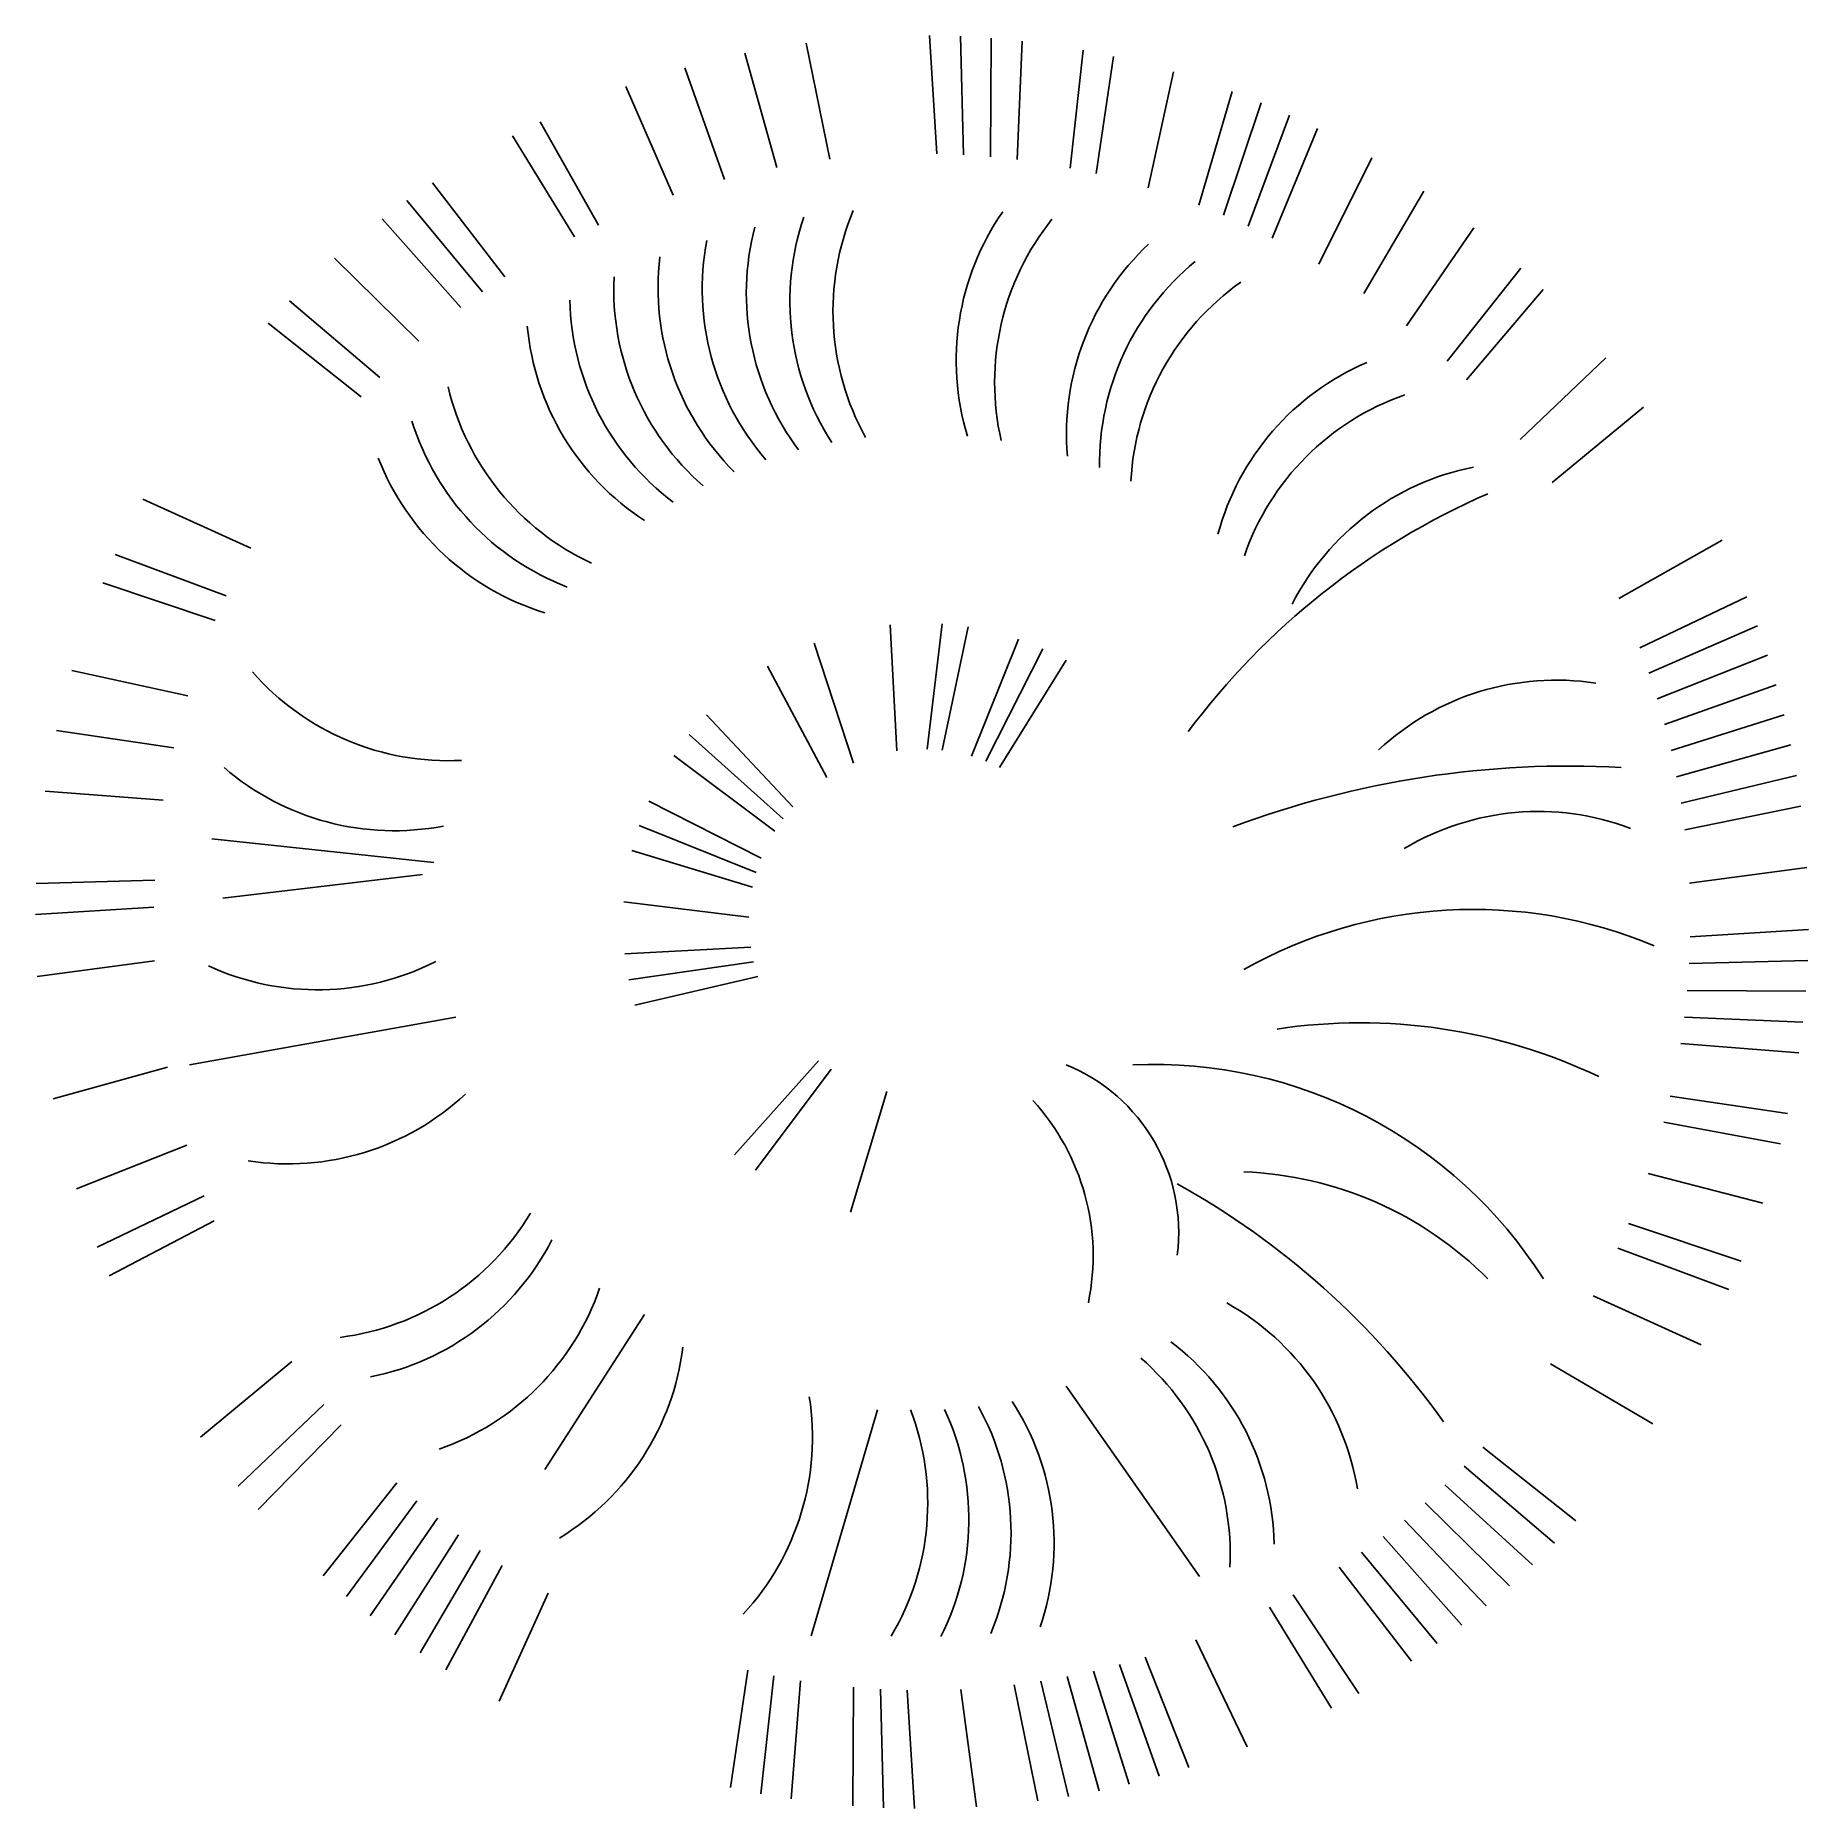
# Model space of a CAD drawing. Extents: x -1.04 to 0.94, y -0.98 to 1.
import ezdxf

# ---------------------------------------------------------------- set-up
doc = ezdxf.new("R2010")
doc.units = 0
doc.header["$LTSCALE"] = 0.5
doc.header["$MEASUREMENT"] = 0
doc.layers.add('alberi', color=74, linetype='CONTINUOUS')

msp = doc.modelspace()

# ---------------------------------------------------------------- linework, layer by layer
at = {"layer": 'alberi'}
for p, q in [((-0.154, 0.8641), (-0.1806, 0.9938)), ((-0.0345, 0.8702), (-0.0428, 1.0023)), ((-0.0046, 0.8691), (-0.0082, 1.0014)), ((0.0253, 0.8669), (0.0263, 0.9993)), ((0.0551, 0.8637), (0.0607, 0.996)), ((-0.2132, 0.8549), (-0.2488, 0.9824)), ((0.1142, 0.8542), (0.129, 0.9858)), ((0.1435, 0.848), (0.1629, 0.9789)), ((-0.2716, 0.8415), (-0.316, 0.9662)), ((0.2013, 0.8323), (0.2298, 0.9616)), ((-0.3289, 0.8241), (-0.3818, 0.9454)), ((0.2579, 0.8127), (0.2953, 0.9397)), ((0.2857, 0.8015), (0.3275, 0.9271)), ((0.313, 0.7892), (0.3592, 0.9133)), ((-0.4122, 0.7906), (-0.4776, 0.9058)), ((0.3399, 0.7761), (0.3904, 0.8984)), ((-0.4392, 0.7775), (-0.5085, 0.8903)), ((0.3922, 0.7469), (0.4511, 0.8655)), ((-0.517, 0.7328), (-0.5978, 0.8377)), ((-0.5419, 0.7161), (-0.6262, 0.8181)), ((0.4424, 0.7142), (0.5094, 0.8284)), ((-0.5662, 0.6985), (-0.654, 0.7976)), ((0.4901, 0.6781), (0.565, 0.7873)), ((-0.6128, 0.6609), (-0.7073, 0.7536)), ((0.5352, 0.6387), (0.6175, 0.7424)), ((0.5568, 0.6179), (0.6426, 0.7186)), ((-0.6566, 0.6202), (-0.7574, 0.706)), ((-0.6775, 0.5987), (-0.7812, 0.6809)), ((0.6167, 0.551), (0.7126, 0.6423)), ((0.6527, 0.5031), (0.7547, 0.5874)), ((-0.8007, 0.4297), (-0.9213, 0.4845)), ((0.7272, 0.3734), (0.8423, 0.4388)), ((-0.828, 0.3764), (-0.9521, 0.4226)), ((-0.8403, 0.3491), (-0.9659, 0.3909)), ((0.7505, 0.3183), (0.8699, 0.3754)), ((-0.0791, 0.2036), (-0.0868, 0.3441)), ((-0.0455, 0.2055), (-0.0287, 0.3453)), ((-0.0287, 0.2043), (0.0003, 0.3421)), ((0.7607, 0.2901), (0.882, 0.3431)), ((-0.1277, 0.1898), (-0.1715, 0.3236)), ((0.0043, 0.1975), (0.0568, 0.3281)), ((0.0202, 0.1919), (0.0839, 0.3175)), ((-0.1573, 0.1738), (-0.2237, 0.298)), ((0.0356, 0.185), (0.11, 0.3046)), ((0.7699, 0.2616), (0.893, 0.3103)), ((-0.8711, 0.2647), (-1.0004, 0.2932)), ((0.7781, 0.2328), (0.9028, 0.2772)), ((-0.1955, 0.1408), (-0.2918, 0.2436)), ((0.7853, 0.2037), (0.9115, 0.2437)), ((-0.8867, 0.2069), (-1.0177, 0.2263)), ((-0.2061, 0.1277), (-0.311, 0.2217)), ((-0.2156, 0.1138), (-0.3283, 0.1983)), ((0.7914, 0.1744), (0.919, 0.21)), ((0.7966, 0.1449), (0.9253, 0.176)), ((-0.8983, 0.1482), (-1.0303, 0.1584)), ((-0.2307, 0.0837), (-0.3563, 0.1473)), ((0.8007, 0.1153), (0.9304, 0.1418)), ((-0.2363, 0.0677), (-0.3669, 0.1202)), ((-0.5963, 0.0788), (-0.8441, 0.1053)), ((-0.2404, 0.0514), (-0.3751, 0.0922)), ((-0.6087, 0.0655), (-0.8317, 0.0389)), ((0.8058, 0.0556), (0.937, 0.073)), ((-0.9078, 0.0589), (-1.0402, 0.0552)), ((-0.9089, 0.0289), (-1.0411, 0.0207)), ((-0.2443, 0.0179), (-0.3841, 0.0348)), ((0.8067, -0.0043), (0.9389, 0.004)), ((-0.2423, -0.0157), (-0.3829, -0.0234)), ((-0.908, -0.0309), (-1.0392, -0.0484)), ((-0.2392, -0.0323), (-0.3786, -0.0522)), ((0.8056, -0.0342), (0.938, -0.0306)), ((-0.2346, -0.0485), (-0.3717, -0.0805)), ((0.8035, -0.0641), (0.9359, -0.0651)), ((-0.5715, -0.094), (-0.8689, -0.1471)), ((0.8003, -0.0939), (0.9326, -0.0995)), ((0.7961, -0.1235), (0.9281, -0.1337)), ((-0.8937, -0.1498), (-1.0212, -0.1853)), ((-0.1665, -0.1427), (-0.2605, -0.2476)), ((-0.1526, -0.1522), (-0.237, -0.2648)), ((-0.0902, -0.177), (-0.131, -0.3117)), ((0.7845, -0.1823), (0.9155, -0.2017)), ((0.7772, -0.2113), (0.9074, -0.2353)), ((-0.8721, -0.237), (-0.9952, -0.2857)), ((0.7596, -0.2686), (0.8878, -0.3015)), ((-0.8527, -0.2936), (-0.9721, -0.3508)), ((-0.8415, -0.3214), (-0.9589, -0.3827)), ((0.738, -0.3244), (0.8636, -0.3663)), ((0.7258, -0.3518), (0.8499, -0.398)), ((0.6985, -0.4051), (0.8191, -0.4598)), ((-0.3609, -0.4261), (-0.4724, -0.5989)), ((-0.7549, -0.4785), (-0.8569, -0.5628)), ((0.6508, -0.4812), (0.7649, -0.5482)), ((0.11, -0.5059), (0.2586, -0.7184)), ((-0.7189, -0.5264), (-0.8148, -0.6176)), ((-0.1007, -0.5324), (-0.175, -0.7849)), ((-0.6997, -0.5493), (-0.7924, -0.6439)), ((0.5753, -0.574), (0.679, -0.6563)), ((0.5544, -0.5955), (0.6552, -0.6814)), ((-0.6375, -0.6141), (-0.7197, -0.7178)), ((0.5328, -0.6163), (0.6306, -0.7056)), ((-0.6152, -0.6341), (-0.6938, -0.7407)), ((0.5106, -0.6363), (0.6051, -0.729)), ((-0.5923, -0.6534), (-0.6672, -0.7626)), ((-0.5688, -0.6719), (-0.6397, -0.7837)), ((0.4876, -0.6555), (0.5788, -0.7514)), ((-0.5446, -0.6896), (-0.6116, -0.8037)), ((0.4397, -0.6915), (0.524, -0.7935)), ((0.4639, -0.6739), (0.5518, -0.7729)), ((-0.5198, -0.7064), (-0.5828, -0.8228)), ((0.4148, -0.7082), (0.4956, -0.8131)), ((-0.4685, -0.7373), (-0.5232, -0.8578)), ((0.3634, -0.7389), (0.4366, -0.8492)), ((0.337, -0.7529), (0.4063, -0.8657)), ((0.2548, -0.7893), (0.312, -0.9087)), ((0.1982, -0.8087), (0.2469, -0.9318)), ((-0.2457, -0.8233), (-0.2651, -0.9543)), ((-0.2164, -0.8296), (-0.2312, -0.9612)), ((0.111, -0.8302), (0.1466, -0.9577)), ((0.1403, -0.8241), (0.1803, -0.9503)), ((0.1694, -0.8169), (0.2137, -0.9416)), ((-0.1869, -0.8349), (-0.1972, -0.9668)), ((-0.1275, -0.8423), (-0.1285, -0.9747)), ((-0.0976, -0.8444), (-0.094, -0.9768)), ((-0.0677, -0.8455), (-0.0595, -0.9776)), ((-0.0078, -0.8446), (0.0096, -0.9758)), ((0.0518, -0.8395), (0.0784, -0.9692)), ((0.0815, -0.8354), (0.1126, -0.9641))]:
    msp.add_line(p, q, dxfattribs=at)
for centre, radius, start, end in [((0.0924, 0.706), 0.291, 161.2494, 212.9442), ((0.1405, 0.6943), 0.291, 157.2494, 208.9442), ((0.2781, 0.6395), 0.291, 145.2494, 196.9442), ((0.321, 0.615), 0.291, 141.2494, 192.9442), ((-0.0055, 0.7192), 0.291, 169.2494, 220.9442), ((0.0437, 0.7143), 0.291, 165.2494, 216.9442), ((-0.0549, 0.7207), 0.291, 173.2494, 224.9442), ((0.4013, 0.5574), 0.291, 133.2494, 184.9442), ((-0.1043, 0.7187), 0.291, 177.2494, 228.9442), ((0.4382, 0.5245), 0.291, 129.2494, 180.9442), ((0.4727, 0.4891), 0.291, 125.2494, 176.9442), ((-0.1535, 0.7132), 0.291, 181.2494, 232.9442), ((-0.2021, 0.7044), 0.291, 185.2494, 236.9442), ((0.5604, 0.3698), 0.291, 113.2494, 164.9442), ((-0.297, 0.6766), 0.291, 193.2494, 244.9442), ((0.5839, 0.3263), 0.291, 109.2494, 160.9442), ((-0.3427, 0.6579), 0.291, 197.2494, 248.9442), ((-0.387, 0.6359), 0.291, 201.2494, 252.9442), ((0.6214, 0.2348), 0.291, 101.2494, 152.9442), ((0.9137, -0.272), 0.8321, 113.5859, 143.3361), ((-0.5801, 0.4834), 0.291, 221.2494, 272.9442), ((0.6569, -0.0086), 0.291, 81.2494, 132.9442), ((-0.6405, 0.4052), 0.291, 229.2494, 280.9442), ((0.672, -0.8882), 1.0747, 86.9325, 110.4865), ((0.6371, -0.1553), 0.291, 69.2494, 120.9442), ((0.5646, -0.4962), 0.5226, 67.2539, 119.3809), ((-0.726, 0.2276), 0.291, 245.2494, 296.9442), ((0.4383, -0.7202), 0.62, 64.5523, 98.6206), ((0.0335, -0.3341), 0.202, 352.724, 67.7465), ((0.2074, -0.6618), 0.5152, 32.3323, 92.5675), ((-0.7591, 0.0332), 0.291, 261.2494, 312.9442), ((-0.1177, -0.3606), 0.2577, 348.3145, 42.3609), ((0.2927, -0.6726), 0.4062, 44.8214, 87.806), ((-0.2075, -1.0732), 0.9077, 35.5258, 60.9052), ((-0.7375, -0.1628), 0.291, 277.2494, 328.9442), ((-0.7236, -0.2102), 0.291, 281.2494, 332.9442), ((-0.6861, -0.3016), 0.291, 289.2494, 340.9442), ((0.1478, -0.6675), 0.291, 9.2494, 60.9442), ((-0.6069, -0.4268), 0.291, 301.2494, 352.9442), ((0.0021, -0.694), 0.291, 357.2494, 48.9442), ((0.0513, -0.6886), 0.291, 1.2494, 52.9442), ((-0.4644, -0.563), 0.291, 317.2494, 8.9442), ((-0.3357, -0.6363), 0.291, 329.2494, 20.9442), ((-0.2898, -0.6546), 0.291, 333.2494, 24.9442), ((-0.2427, -0.6696), 0.291, 337.2494, 28.9442), ((-0.1946, -0.6813), 0.291, 341.2494, 32.9442)]:
    msp.add_arc(centre, radius, start, end, dxfattribs=at)

doc.saveas('drawing.dxf')
